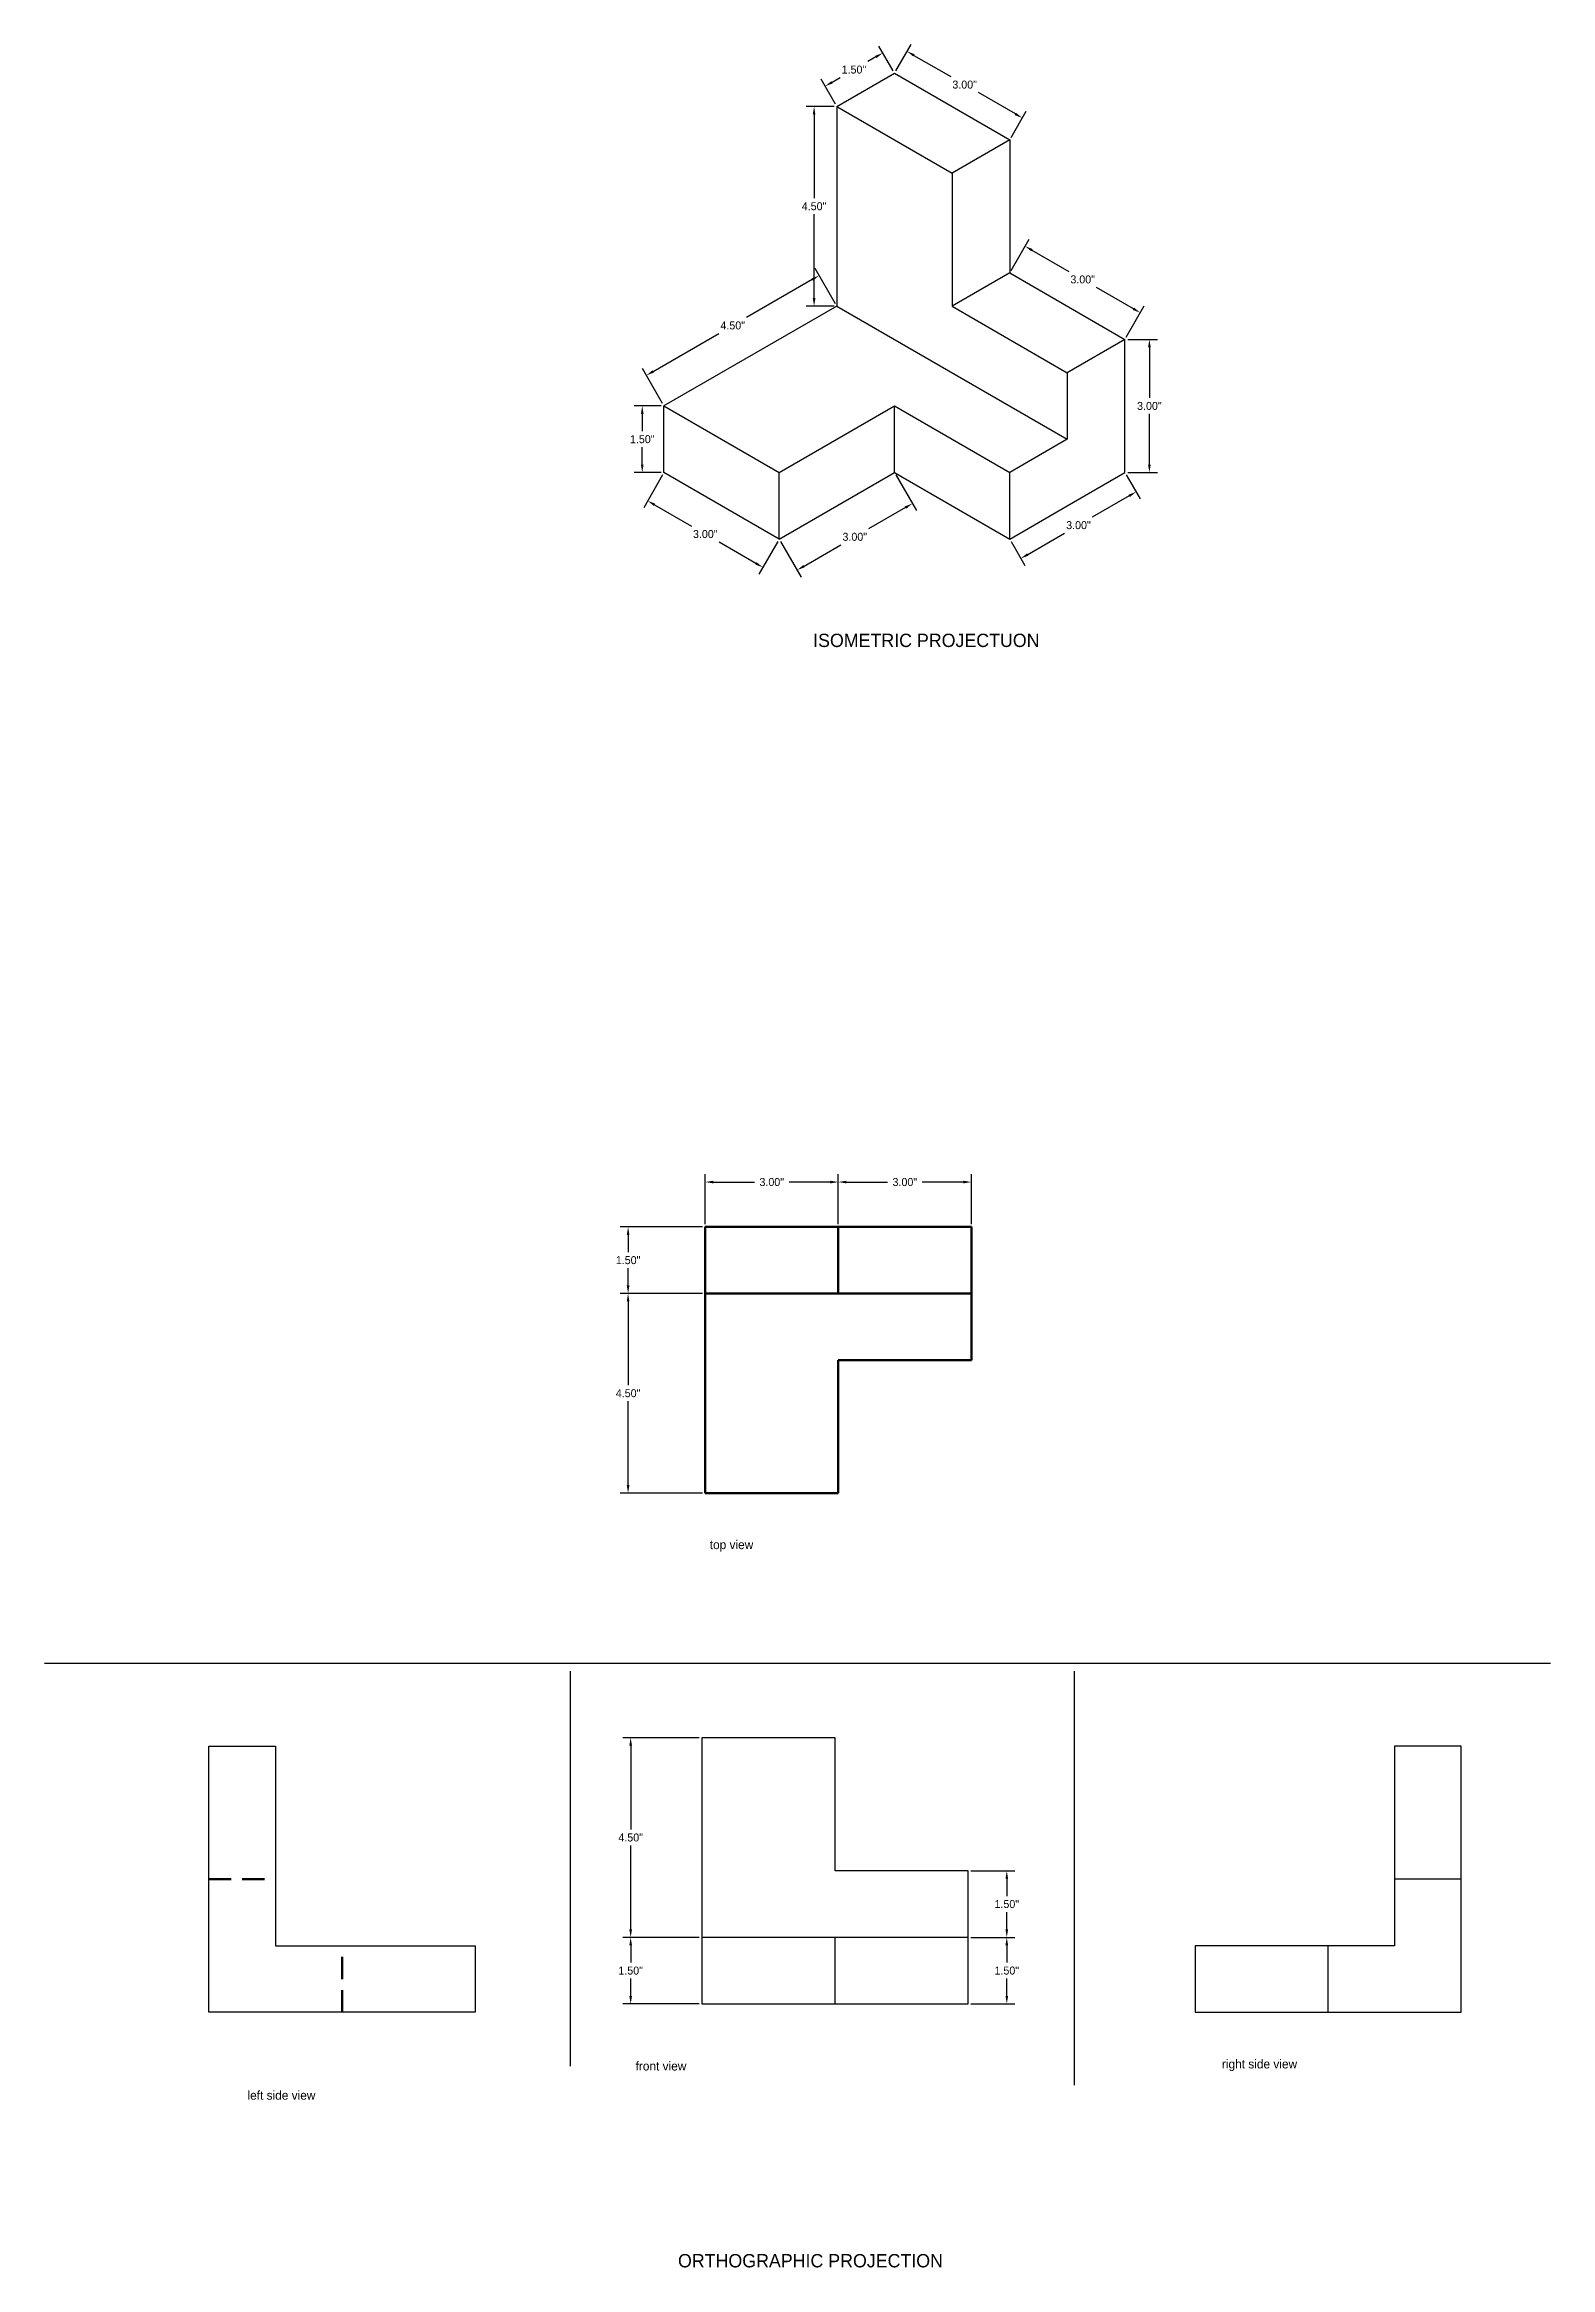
# Model space of a CAD drawing. Header units: inches. Extents: x -99 to 156, y 6 to 64.
# Drawn here: x 122.3 to 156.3, y 11 to 61.1 of the extents above; entities that cross this region are included whole.
import ezdxf

# ---------------------------------------------------------------- set-up
doc = ezdxf.new("R2010")
doc.units = ezdxf.units.IN
doc.header["$MEASUREMENT"] = 0
doc.linetypes.add('ACAD_ISO04W100', pattern=[30, 24, -3, 0, -3])
doc.linetypes.add('DASHED', pattern=[0.75, 0.5, -0.25])
doc.dimstyles.get("Standard").update_dxf_attribs({"dimtxt": 0.18, "dimasz": 0.18, "dimexe": 0.18, "dimexo": 0.0625, "dimgap": 0.09, "dimtad": 0, "dimtih": 1, "dimtoh": 1, "dimzin": 0, "dimdsep": 46, "dimlunit": 3, "dimtxsty": 'Standard', "dimcen": 0.09, "dimadec": 0, "dimazin": 0, "dimtfac": 1, "dimtofl": 0, "dimtmove": 0, "dimatfit": 3, "dimfxl": 1, "dimtolj": 1, "dimtzin": 0, "dimarcsym": 0})

# ---------------------------------------------------------------- blocks, each defined once
blk = doc.blocks.new('*D258')
at = {"color": 0, "lineweight": -2}
for p, q in [((137.067, 22.96), (135.341, 22.96)), ((135.521, 22.78), (135.521, 20.89)), ((135.521, 18.64), (135.521, 20.53)), ((137.067, 18.46), (135.341, 18.46))]:
    blk.add_line(p, q, dxfattribs=at)
at = {"color": 0}
for points in [[(135.491, 22.78), (135.551, 22.78), (135.521, 22.96)], [(135.491, 18.64), (135.551, 18.64), (135.521, 18.46)]]:
    blk.add_solid(points, dxfattribs=at)
at = {"layer": 'Defpoints', "color": 0}
for p in [(137.129, 22.96), (135.521, 18.46), (137.129, 18.46)]:
    blk.add_point(p, dxfattribs=at)
at = {"color": 0, "insert": (135.521, 20.71), "char_height": 0.18, "attachment_point": 5}
blk.add_mtext('\\A1;4.50"', dxfattribs=at)
blk = doc.blocks.new('*D259')
at = {"color": 0, "lineweight": -2}
for p, q in [((137.067, 18.46), (135.341, 18.46)), ((135.521, 18.28), (135.521, 17.89)), ((135.521, 17.14), (135.521, 17.53)), ((137.067, 16.96), (135.341, 16.96))]:
    blk.add_line(p, q, dxfattribs=at)
at = {"color": 0}
for points in [[(135.491, 18.28), (135.551, 18.28), (135.521, 18.46)], [(135.491, 17.14), (135.551, 17.14), (135.521, 16.96)]]:
    blk.add_solid(points, dxfattribs=at)
at = {"layer": 'Defpoints', "color": 0}
for p in [(137.129, 18.46), (135.521, 16.96), (137.129, 16.96)]:
    blk.add_point(p, dxfattribs=at)
at = {"color": 0, "insert": (135.521, 17.71), "char_height": 0.18, "attachment_point": 5}
blk.add_mtext('\\A1;1.50"', dxfattribs=at)
blk = doc.blocks.new('*D260')
at = {"color": 0, "lineweight": -2}
for p, q in [((143.192, 18.46), (144.181, 18.46)), ((144.001, 18.28), (144.001, 17.89)), ((144.001, 17.14), (144.001, 17.53)), ((143.192, 16.96), (144.181, 16.96))]:
    blk.add_line(p, q, dxfattribs=at)
at = {"color": 0}
for points in [[(143.971, 18.28), (144.031, 18.28), (144.001, 18.46)], [(143.971, 17.14), (144.031, 17.14), (144.001, 16.96)]]:
    blk.add_solid(points, dxfattribs=at)
at = {"layer": 'Defpoints', "color": 0}
for p in [(143.129, 18.46), (144.001, 18.46), (143.129, 16.96)]:
    blk.add_point(p, dxfattribs=at)
at = {"color": 0, "insert": (144.001, 17.71), "char_height": 0.18, "attachment_point": 5}
blk.add_mtext('\\A1;1.50"', dxfattribs=at)
blk = doc.blocks.new('*D261')
at = {"color": 0, "lineweight": -2}
for p, q in [((143.192, 19.96), (144.181, 19.96)), ((144.001, 19.78), (144.001, 19.39)), ((144.001, 18.64), (144.001, 19.03)), ((143.192, 18.46), (144.181, 18.46))]:
    blk.add_line(p, q, dxfattribs=at)
at = {"color": 0}
for points in [[(143.971, 19.78), (144.031, 19.78), (144.001, 19.96)], [(143.971, 18.64), (144.031, 18.64), (144.001, 18.46)]]:
    blk.add_solid(points, dxfattribs=at)
at = {"layer": 'Defpoints', "color": 0}
for p in [(143.129, 19.96), (144.001, 19.96), (143.129, 18.46)]:
    blk.add_point(p, dxfattribs=at)
at = {"color": 0, "insert": (144.001, 19.21), "char_height": 0.18, "attachment_point": 5}
blk.add_mtext('\\A1;1.50"', dxfattribs=at)
blk = doc.blocks.new('*D262')
at = {"color": 0, "linetype": 'ACAD_ISO04W100', "lineweight": -2}
for p, q in [((137.202, 34.534), (137.202, 35.663)), ((140.202, 34.534), (140.202, 35.663)), ((137.382, 35.483), (138.312, 35.483)), ((140.022, 35.483), (139.092, 35.483))]:
    blk.add_line(p, q, dxfattribs=at)
at = {"color": 0, "linetype": 'ACAD_ISO04W100'}
for points in [[(137.382, 35.513), (137.382, 35.453), (137.202, 35.483)], [(140.022, 35.513), (140.022, 35.453), (140.202, 35.483)]]:
    blk.add_solid(points, dxfattribs=at)
at = {"layer": 'Defpoints', "color": 0, "linetype": 'ACAD_ISO04W100'}
for p in [(140.202, 35.483), (137.202, 34.472), (140.202, 34.472)]:
    blk.add_point(p, dxfattribs=at)
at = {"color": 0, "linetype": 'ACAD_ISO04W100', "lineweight": 100, "insert": (138.702, 35.483), "char_height": 0.18, "attachment_point": 5}
blk.add_mtext('\\A1;3.00"', dxfattribs=at)
blk = doc.blocks.new('*D263')
at = {"color": 0, "linetype": 'ACAD_ISO04W100', "lineweight": -2}
for p, q in [((140.202, 34.534), (140.202, 35.663)), ((143.202, 34.534), (143.202, 35.663)), ((140.382, 35.483), (141.312, 35.483)), ((143.022, 35.483), (142.092, 35.483))]:
    blk.add_line(p, q, dxfattribs=at)
at = {"color": 0, "linetype": 'ACAD_ISO04W100'}
for points in [[(140.382, 35.513), (140.382, 35.453), (140.202, 35.483)], [(143.022, 35.513), (143.022, 35.453), (143.202, 35.483)]]:
    blk.add_solid(points, dxfattribs=at)
at = {"layer": 'Defpoints', "color": 0, "linetype": 'ACAD_ISO04W100'}
for p in [(143.202, 35.483), (140.202, 34.472), (143.202, 34.472)]:
    blk.add_point(p, dxfattribs=at)
at = {"color": 0, "linetype": 'ACAD_ISO04W100', "lineweight": 100, "insert": (141.702, 35.483), "char_height": 0.18, "attachment_point": 5}
blk.add_mtext('\\A1;3.00"', dxfattribs=at)
blk = doc.blocks.new('*D264')
at = {"color": 0, "linetype": 'ACAD_ISO04W100', "lineweight": -2}
for p, q in [((137.139, 32.972), (135.283, 32.972)), ((135.463, 32.792), (135.463, 30.902)), ((135.463, 28.652), (135.463, 30.542)), ((137.139, 28.472), (135.283, 28.472))]:
    blk.add_line(p, q, dxfattribs=at)
at = {"color": 0, "linetype": 'ACAD_ISO04W100'}
for points in [[(135.433, 32.792), (135.493, 32.792), (135.463, 32.972)], [(135.433, 28.652), (135.493, 28.652), (135.463, 28.472)]]:
    blk.add_solid(points, dxfattribs=at)
at = {"layer": 'Defpoints', "color": 0, "linetype": 'ACAD_ISO04W100'}
for p in [(135.463, 32.972), (137.202, 32.972), (137.202, 28.472)]:
    blk.add_point(p, dxfattribs=at)
at = {"color": 0, "linetype": 'ACAD_ISO04W100', "lineweight": 100, "insert": (135.463, 30.722), "char_height": 0.18, "attachment_point": 5}
blk.add_mtext('\\A1;4.50"', dxfattribs=at)
blk = doc.blocks.new('*D265')
at = {"color": 0, "linetype": 'ACAD_ISO04W100', "lineweight": -2}
for p, q in [((137.139, 34.472), (135.283, 34.472)), ((135.463, 34.292), (135.463, 33.902)), ((135.463, 33.152), (135.463, 33.542)), ((137.139, 32.972), (135.283, 32.972))]:
    blk.add_line(p, q, dxfattribs=at)
at = {"color": 0, "linetype": 'ACAD_ISO04W100'}
for points in [[(135.433, 34.292), (135.493, 34.292), (135.463, 34.472)], [(135.433, 33.152), (135.493, 33.152), (135.463, 32.972)]]:
    blk.add_solid(points, dxfattribs=at)
at = {"layer": 'Defpoints', "color": 0, "linetype": 'ACAD_ISO04W100'}
for p in [(135.463, 34.472), (137.202, 34.472), (137.202, 32.972)]:
    blk.add_point(p, dxfattribs=at)
at = {"color": 0, "linetype": 'ACAD_ISO04W100', "lineweight": 100, "insert": (135.463, 33.722), "char_height": 0.18, "attachment_point": 5}
blk.add_mtext('\\A1;1.50"', dxfattribs=at)
blk = doc.blocks.new('*D266')
at = {"color": 0, "lineweight": -2}
for p, q in [((141.499, 60.529), (141.842, 61.123)), ((141.908, 60.877), (142.739, 60.397)), ((144.194, 59.557), (143.363, 60.037)), ((144.097, 59.029), (144.44, 59.623))]:
    blk.add_line(p, q, dxfattribs=at)
at = {"color": 0}
for points in [[(141.923, 60.903), (141.893, 60.851), (141.752, 60.967)], [(144.209, 59.583), (144.179, 59.531), (144.35, 59.467)]]:
    blk.add_solid(points, dxfattribs=at)
at = {"layer": 'Defpoints', "color": 0}
for p in [(141.468, 60.475), (144.35, 59.467), (144.066, 58.975)]:
    blk.add_point(p, dxfattribs=at)
at = {"color": 0, "insert": (143.051, 60.217), "char_height": 0.18, "attachment_point": 5}
blk.add_mtext('\\A1;3.00"', dxfattribs=at)
blk = doc.blocks.new('*D267')
at = {"color": 0, "lineweight": -2}
for p, q in [((141.049, 60.841), (140.867, 60.736)), ((141.437, 60.529), (141.115, 61.087)), ((140.138, 59.779), (139.816, 60.337)), ((140.062, 60.271), (140.243, 60.376))]:
    blk.add_line(p, q, dxfattribs=at)
at = {"color": 0}
for points in [[(141.034, 60.867), (141.064, 60.815), (141.205, 60.931)], [(140.047, 60.297), (140.077, 60.245), (139.906, 60.181)]]:
    blk.add_solid(points, dxfattribs=at)
at = {"layer": 'Defpoints', "color": 0}
for p in [(141.205, 60.931), (141.468, 60.475), (140.169, 59.725)]:
    blk.add_point(p, dxfattribs=at)
at = {"color": 0, "insert": (140.555, 60.556), "char_height": 0.18, "attachment_point": 5}
blk.add_mtext('\\A1;1.50"', dxfattribs=at)
blk = doc.blocks.new('*D268')
at = {"color": 0, "lineweight": -2}
for p, q in [((140.106, 59.725), (139.476, 59.725)), ((139.656, 59.545), (139.656, 57.655)), ((139.656, 55.405), (139.656, 57.295)), ((140.106, 55.225), (139.476, 55.225))]:
    blk.add_line(p, q, dxfattribs=at)
at = {"color": 0}
for points in [[(139.626, 59.545), (139.686, 59.545), (139.656, 59.725)], [(139.626, 55.405), (139.686, 55.405), (139.656, 55.225)]]:
    blk.add_solid(points, dxfattribs=at)
at = {"layer": 'Defpoints', "color": 0}
for p in [(140.169, 59.725), (139.656, 55.225), (140.169, 55.225)]:
    blk.add_point(p, dxfattribs=at)
at = {"color": 0, "insert": (139.656, 57.475), "char_height": 0.18, "attachment_point": 5}
blk.add_mtext('\\A1;4.50"', dxfattribs=at)
blk = doc.blocks.new('*D269')
at = {"color": 0, "lineweight": -2}
for p, q in [((139.615, 55.824), (138.134, 54.969)), ((140.138, 55.279), (139.681, 56.07)), ((136.03, 53.754), (137.511, 54.609)), ((136.24, 53.029), (135.784, 53.82))]:
    blk.add_line(p, q, dxfattribs=at)
at = {"color": 0}
for points in [[(139.6, 55.85), (139.63, 55.798), (139.771, 55.914)], [(136.015, 53.78), (136.045, 53.728), (135.874, 53.664)]]:
    blk.add_solid(points, dxfattribs=at)
at = {"layer": 'Defpoints', "color": 0}
for p in [(140.169, 55.225), (135.874, 53.664), (136.272, 52.975)]:
    blk.add_point(p, dxfattribs=at)
at = {"color": 0, "insert": (137.822, 54.789), "char_height": 0.18, "attachment_point": 5}
blk.add_mtext('\\A1;4.50"', dxfattribs=at)
blk = doc.blocks.new('*D270')
at = {"color": 0, "lineweight": -2}
for p, q in [((136.209, 52.975), (135.602, 52.975)), ((135.782, 52.795), (135.782, 52.405)), ((135.782, 51.655), (135.782, 52.045)), ((136.209, 51.475), (135.602, 51.475))]:
    blk.add_line(p, q, dxfattribs=at)
at = {"color": 0}
for points in [[(135.752, 52.795), (135.812, 52.795), (135.782, 52.975)], [(135.752, 51.655), (135.812, 51.655), (135.782, 51.475)]]:
    blk.add_solid(points, dxfattribs=at)
at = {"layer": 'Defpoints', "color": 0}
for p in [(136.272, 52.975), (135.782, 51.475), (136.272, 51.475)]:
    blk.add_point(p, dxfattribs=at)
at = {"color": 0, "insert": (135.782, 52.225), "char_height": 0.18, "attachment_point": 5}
blk.add_mtext('\\A1;1.50"', dxfattribs=at)
blk = doc.blocks.new('*D271')
at = {"color": 0, "lineweight": -2}
for p, q in [((136.24, 51.421), (135.814, 50.681)), ((136.059, 50.747), (136.891, 50.267)), ((138.346, 49.427), (137.514, 49.907)), ((138.839, 49.921), (138.412, 49.181))]:
    blk.add_line(p, q, dxfattribs=at)
at = {"color": 0}
for points in [[(136.074, 50.773), (136.044, 50.721), (135.904, 50.837)], [(138.361, 49.453), (138.331, 49.401), (138.502, 49.337)]]:
    blk.add_solid(points, dxfattribs=at)
at = {"layer": 'Defpoints', "color": 0}
for p in [(136.272, 51.475), (138.87, 49.975), (138.502, 49.337)]:
    blk.add_point(p, dxfattribs=at)
at = {"color": 0, "insert": (137.203, 50.087), "char_height": 0.18, "attachment_point": 5}
blk.add_mtext('\\A1;3.00"', dxfattribs=at)
blk = doc.blocks.new('*D272')
at = {"color": 0, "lineweight": -2}
for p, q in [((141.499, 51.421), (141.962, 50.619)), ((141.716, 50.685), (140.884, 50.205)), ((138.901, 49.921), (139.364, 49.119)), ((139.43, 49.365), (140.261, 49.845))]:
    blk.add_line(p, q, dxfattribs=at)
at = {"color": 0}
for points in [[(141.701, 50.711), (141.731, 50.659), (141.872, 50.775)], [(139.415, 49.391), (139.445, 49.339), (139.274, 49.275)]]:
    blk.add_solid(points, dxfattribs=at)
at = {"layer": 'Defpoints', "color": 0}
for p in [(141.468, 51.475), (141.872, 50.775), (138.87, 49.975)]:
    blk.add_point(p, dxfattribs=at)
at = {"color": 0, "insert": (140.573, 50.025), "char_height": 0.18, "attachment_point": 5}
blk.add_mtext('\\A1;3.00"', dxfattribs=at)
blk = doc.blocks.new('*D273')
at = {"color": 0, "lineweight": -2}
for p, q in [((146.695, 51.421), (147.006, 50.882)), ((146.76, 50.948), (145.929, 50.468)), ((144.474, 49.628), (145.305, 50.108)), ((144.097, 49.921), (144.408, 49.382))]:
    blk.add_line(p, q, dxfattribs=at)
at = {"color": 0}
for points in [[(146.745, 50.974), (146.775, 50.922), (146.916, 51.038)], [(144.459, 49.654), (144.489, 49.602), (144.318, 49.538)]]:
    blk.add_solid(points, dxfattribs=at)
at = {"layer": 'Defpoints', "color": 0}
for p in [(146.664, 51.475), (146.916, 51.038), (144.066, 49.975)]:
    blk.add_point(p, dxfattribs=at)
at = {"color": 0, "insert": (145.617, 50.288), "char_height": 0.18, "attachment_point": 5}
blk.add_mtext('\\A1;3.00"', dxfattribs=at)
blk = doc.blocks.new('*D274')
at = {"color": 0, "lineweight": -2}
for p, q in [((146.727, 54.475), (147.396, 54.475)), ((147.216, 54.295), (147.216, 53.155)), ((147.216, 51.655), (147.216, 52.795)), ((146.727, 51.475), (147.396, 51.475))]:
    blk.add_line(p, q, dxfattribs=at)
at = {"color": 0}
for points in [[(147.186, 54.295), (147.246, 54.295), (147.216, 54.475)], [(147.186, 51.655), (147.246, 51.655), (147.216, 51.475)]]:
    blk.add_solid(points, dxfattribs=at)
at = {"layer": 'Defpoints', "color": 0}
for p in [(146.664, 54.475), (146.664, 51.475), (147.216, 51.475)]:
    blk.add_point(p, dxfattribs=at)
at = {"color": 0, "insert": (147.216, 52.975), "char_height": 0.18, "attachment_point": 5}
blk.add_mtext('\\A1;3.00"', dxfattribs=at)
blk = doc.blocks.new('*D275')
at = {"color": 0, "lineweight": -2}
for p, q in [((144.097, 56.029), (144.503, 56.732)), ((144.569, 56.486), (145.4, 56.006)), ((146.855, 55.166), (146.024, 55.646)), ((146.695, 54.529), (147.101, 55.232))]:
    blk.add_line(p, q, dxfattribs=at)
at = {"color": 0}
for points in [[(144.584, 56.512), (144.554, 56.46), (144.413, 56.576)], [(146.87, 55.192), (146.84, 55.14), (147.011, 55.076)]]:
    blk.add_solid(points, dxfattribs=at)
at = {"layer": 'Defpoints', "color": 0}
for p in [(144.066, 55.975), (147.011, 55.076), (146.664, 54.475)]:
    blk.add_point(p, dxfattribs=at)
at = {"color": 0, "insert": (145.712, 55.826), "char_height": 0.18, "attachment_point": 5}
blk.add_mtext('\\A1;3.00"', dxfattribs=at)

msp = doc.modelspace()

# ---------------------------------------------------------------- linework, layer by layer
for p, q in [((140.169, 59.725), (141.468, 60.475)), ((141.468, 60.475), (144.066, 58.975)), ((140.169, 59.725), (142.767, 58.225)), ((140.169, 59.725), (140.169, 55.225)), ((144.066, 58.975), (142.767, 58.225)), ((144.066, 58.975), (144.066, 55.975)), ((142.767, 58.225), (142.767, 55.225)), ((144.066, 55.975), (142.767, 55.225)), ((144.066, 55.975), (146.664, 54.475)), ((140.169, 55.225), (136.272, 52.975)), ((140.169, 55.225), (145.365, 52.225)), ((142.767, 55.225), (145.365, 53.725)), ((146.664, 54.475), (145.365, 53.725)), ((146.664, 52.975), (146.664, 54.475)), ((145.365, 53.725), (145.365, 52.225)), ((136.272, 51.475), (136.272, 52.975)), ((136.272, 52.975), (138.87, 51.475)), ((138.87, 51.475), (141.468, 52.975)), ((141.468, 52.975), (144.066, 51.475)), ((141.468, 51.475), (141.468, 52.975)), ((146.664, 51.475), (146.664, 52.975)), ((145.365, 52.225), (144.066, 51.475)), ((138.87, 49.975), (136.272, 51.475)), ((138.87, 49.975), (138.87, 51.475)), ((138.87, 49.975), (141.468, 51.475)), ((141.468, 51.475), (144.066, 49.975)), ((144.066, 49.975), (144.066, 51.475)), ((145.365, 50.725), (146.664, 51.475)), ((144.066, 49.975), (145.365, 50.725)), ((122.304, 24.637), (156.261, 24.637)), ((134.155, 24.46), (134.155, 15.558)), ((145.521, 24.46), (145.521, 15.126)), ((126.013, 19.77), (126.013, 22.77)), ((126.013, 22.77), (127.513, 22.77)), ((127.513, 22.77), (127.513, 18.27)), ((137.129, 22.96), (137.129, 18.46)), ((140.129, 22.96), (137.129, 22.96)), ((140.129, 19.96), (140.129, 22.96)), ((154.245, 22.77), (152.745, 22.77)), ((152.745, 22.77), (152.745, 18.27)), ((154.245, 19.77), (154.245, 22.77)), ((126.013, 16.77), (126.013, 19.77)), ((143.129, 19.96), (140.129, 19.96)), ((143.129, 18.46), (143.129, 19.96)), ((154.245, 19.77), (152.745, 19.77)), ((154.245, 16.77), (154.245, 19.77)), ((127.513, 18.27), (132.013, 18.27)), ((132.013, 18.27), (132.013, 16.77)), ((137.129, 18.46), (137.129, 16.96)), ((143.129, 18.46), (137.129, 18.46)), ((140.129, 16.96), (140.129, 18.46)), ((143.129, 16.96), (143.129, 18.46)), ((152.745, 18.27), (148.245, 18.27)), ((148.245, 18.27), (148.245, 16.77)), ((151.245, 16.77), (151.245, 18.27)), ((129.013, 16.77), (126.013, 16.77)), ((132.013, 16.77), (129.013, 16.77)), ((137.129, 16.96), (140.129, 16.96)), ((140.129, 16.96), (143.129, 16.96)), ((148.245, 16.77), (151.245, 16.77)), ((151.245, 16.77), (154.245, 16.77))]:
    msp.add_line(p, q)
at = {"linetype": 'ACAD_ISO04W100', "lineweight": 100}
for p, q in [((137.202, 34.472), (140.202, 34.472)), ((137.202, 32.972), (137.202, 34.472)), ((140.202, 34.472), (143.202, 34.472)), ((140.202, 34.472), (140.202, 32.972)), ((143.202, 34.472), (143.202, 32.972)), ((137.202, 28.472), (137.202, 32.972)), ((137.202, 32.972), (143.202, 32.972)), ((143.202, 32.972), (143.202, 31.472)), ((143.202, 31.472), (140.202, 31.472)), ((140.202, 31.472), (140.202, 28.472)), ((140.202, 28.472), (137.202, 28.472))]:
    msp.add_line(p, q, dxfattribs=at)
at = {"linetype": 'DASHED', "lineweight": 100}
for p, q in [((126.013, 19.77), (127.513, 19.77)), ((129.013, 16.77), (129.013, 18.27))]:
    msp.add_line(p, q, dxfattribs=at)

# ---------------------------------------------------------------- texts
at = {"insert": (139.635, 47.842), "char_height": 0.3, "width": 5.985, "attachment_point": 1}
msp.add_mtext('ISOMETRIC PROJECTUON\\P', dxfattribs=at)
at = {"linetype": 'ACAD_ISO04W100', "lineweight": 100, "char_height": 0.2, "attachment_point": 1}
for s, insert, width in [('top view', (137.304, 27.41), 6.16815), ('front view', (135.632, 15.659), 6.6333), ('right side view', (148.852, 15.706), 5.88059), ('left side view', (126.882, 15.001), 4.28107)]:
    msp.add_mtext(s, dxfattribs=dict(at, insert=insert, width=width))
at = {"linetype": 'DASHED', "lineweight": 100, "insert": (136.588, 11.322), "char_height": 0.3, "width": 23.31416, "attachment_point": 1}
msp.add_mtext('ORTHOGRAPHIC PROJECTION', dxfattribs=at)

# ---------------------------------------------------------------- dimensions: what is measured, and where the dimension line sits
for p1, p2, distance, picture, middle in [((140.169, 59.725), (141.468, 60.475), 0.526, '*D267', (140.555, 60.556)), ((141.468, 60.475), (144.066, 58.975), 0.568, '*D266', (143.051, 60.217)), ((140.169, 59.725), (140.169, 55.225), -0.513, '*D268', (139.656, 57.475)), ((144.066, 55.975), (146.664, 54.475), 0.694, '*D275', (145.712, 55.826)), ((140.169, 55.225), (136.272, 52.975), -0.796, '*D269', (137.822, 54.789)), ((146.664, 54.475), (146.664, 51.475), 0.552, '*D274', (147.216, 52.975)), ((136.272, 52.975), (136.272, 51.475), -0.49, '*D270', (135.782, 52.225)), ((136.272, 51.475), (138.87, 49.975), -0.736, '*D271', (137.203, 50.087)), ((138.87, 49.975), (141.468, 51.475), -0.808, '*D272', (140.573, 50.025)), ((144.066, 49.975), (146.664, 51.475), -0.504, '*D273', (145.617, 50.288))]:
    dim = msp.add_aligned_dim(p1=p1, p2=p2, distance=distance, dimstyle='Standard')
    dim.commit()
    dim.dimension.update_dxf_attribs({"geometry": picture, "text_midpoint": middle})
at = {"linetype": 'ACAD_ISO04W100', "lineweight": 100}
dim = msp.add_linear_dim(base=(140.202, 35.483), p1=(137.202, 34.472), p2=(140.202, 34.472), dimstyle='Standard', dxfattribs=at)
dim.commit()
dim.dimension.update_dxf_attribs({"geometry": '*D262', "text_midpoint": (138.702, 35.483)})
dim = msp.add_linear_dim(base=(143.202, 35.483), p1=(140.202, 34.472), p2=(143.202, 34.472), dimstyle='Standard', override={"dimtmove": 1}, dxfattribs=at)
dim.commit()
dim.dimension.update_dxf_attribs({"geometry": '*D263', "text_midpoint": (141.702, 35.483)})
dim = msp.add_linear_dim(base=(135.463, 34.472), p1=(137.202, 32.972), p2=(137.202, 34.472), angle=90, dimstyle='Standard', override={"dimtmove": 1}, dxfattribs=at)
dim.commit()
dim.dimension.update_dxf_attribs({"geometry": '*D265', "text_midpoint": (135.463, 33.722)})
dim = msp.add_linear_dim(base=(135.463, 32.972), p1=(137.202, 28.472), p2=(137.202, 32.972), angle=90, dimstyle='Standard', dxfattribs=at)
dim.commit()
dim.dimension.update_dxf_attribs({"geometry": '*D264', "text_midpoint": (135.463, 30.722)})
for base, p1, p2, picture, middle in [((135.521, 18.46), (137.129, 22.96), (137.129, 18.46), '*D258', (135.521, 20.71)), ((144.001, 18.46), (143.129, 16.96), (143.129, 18.46), '*D260', (144.001, 17.71))]:
    dim = msp.add_linear_dim(base=base, p1=p1, p2=p2, angle=90, dimstyle='Standard')
    dim.commit()
    dim.dimension.update_dxf_attribs({"geometry": picture, "text_midpoint": middle})
for base, p1, p2, picture, middle in [((144.001, 19.96), (143.129, 18.46), (143.129, 19.96), '*D261', (144.001, 19.21)), ((135.521, 16.96), (137.129, 18.46), (137.129, 16.96), '*D259', (135.521, 17.71))]:
    dim = msp.add_linear_dim(base=base, p1=p1, p2=p2, angle=90, dimstyle='Standard', override={"dimtmove": 1})
    dim.commit()
    dim.dimension.update_dxf_attribs({"geometry": picture, "text_midpoint": middle})

doc.saveas('drawing.dxf')
